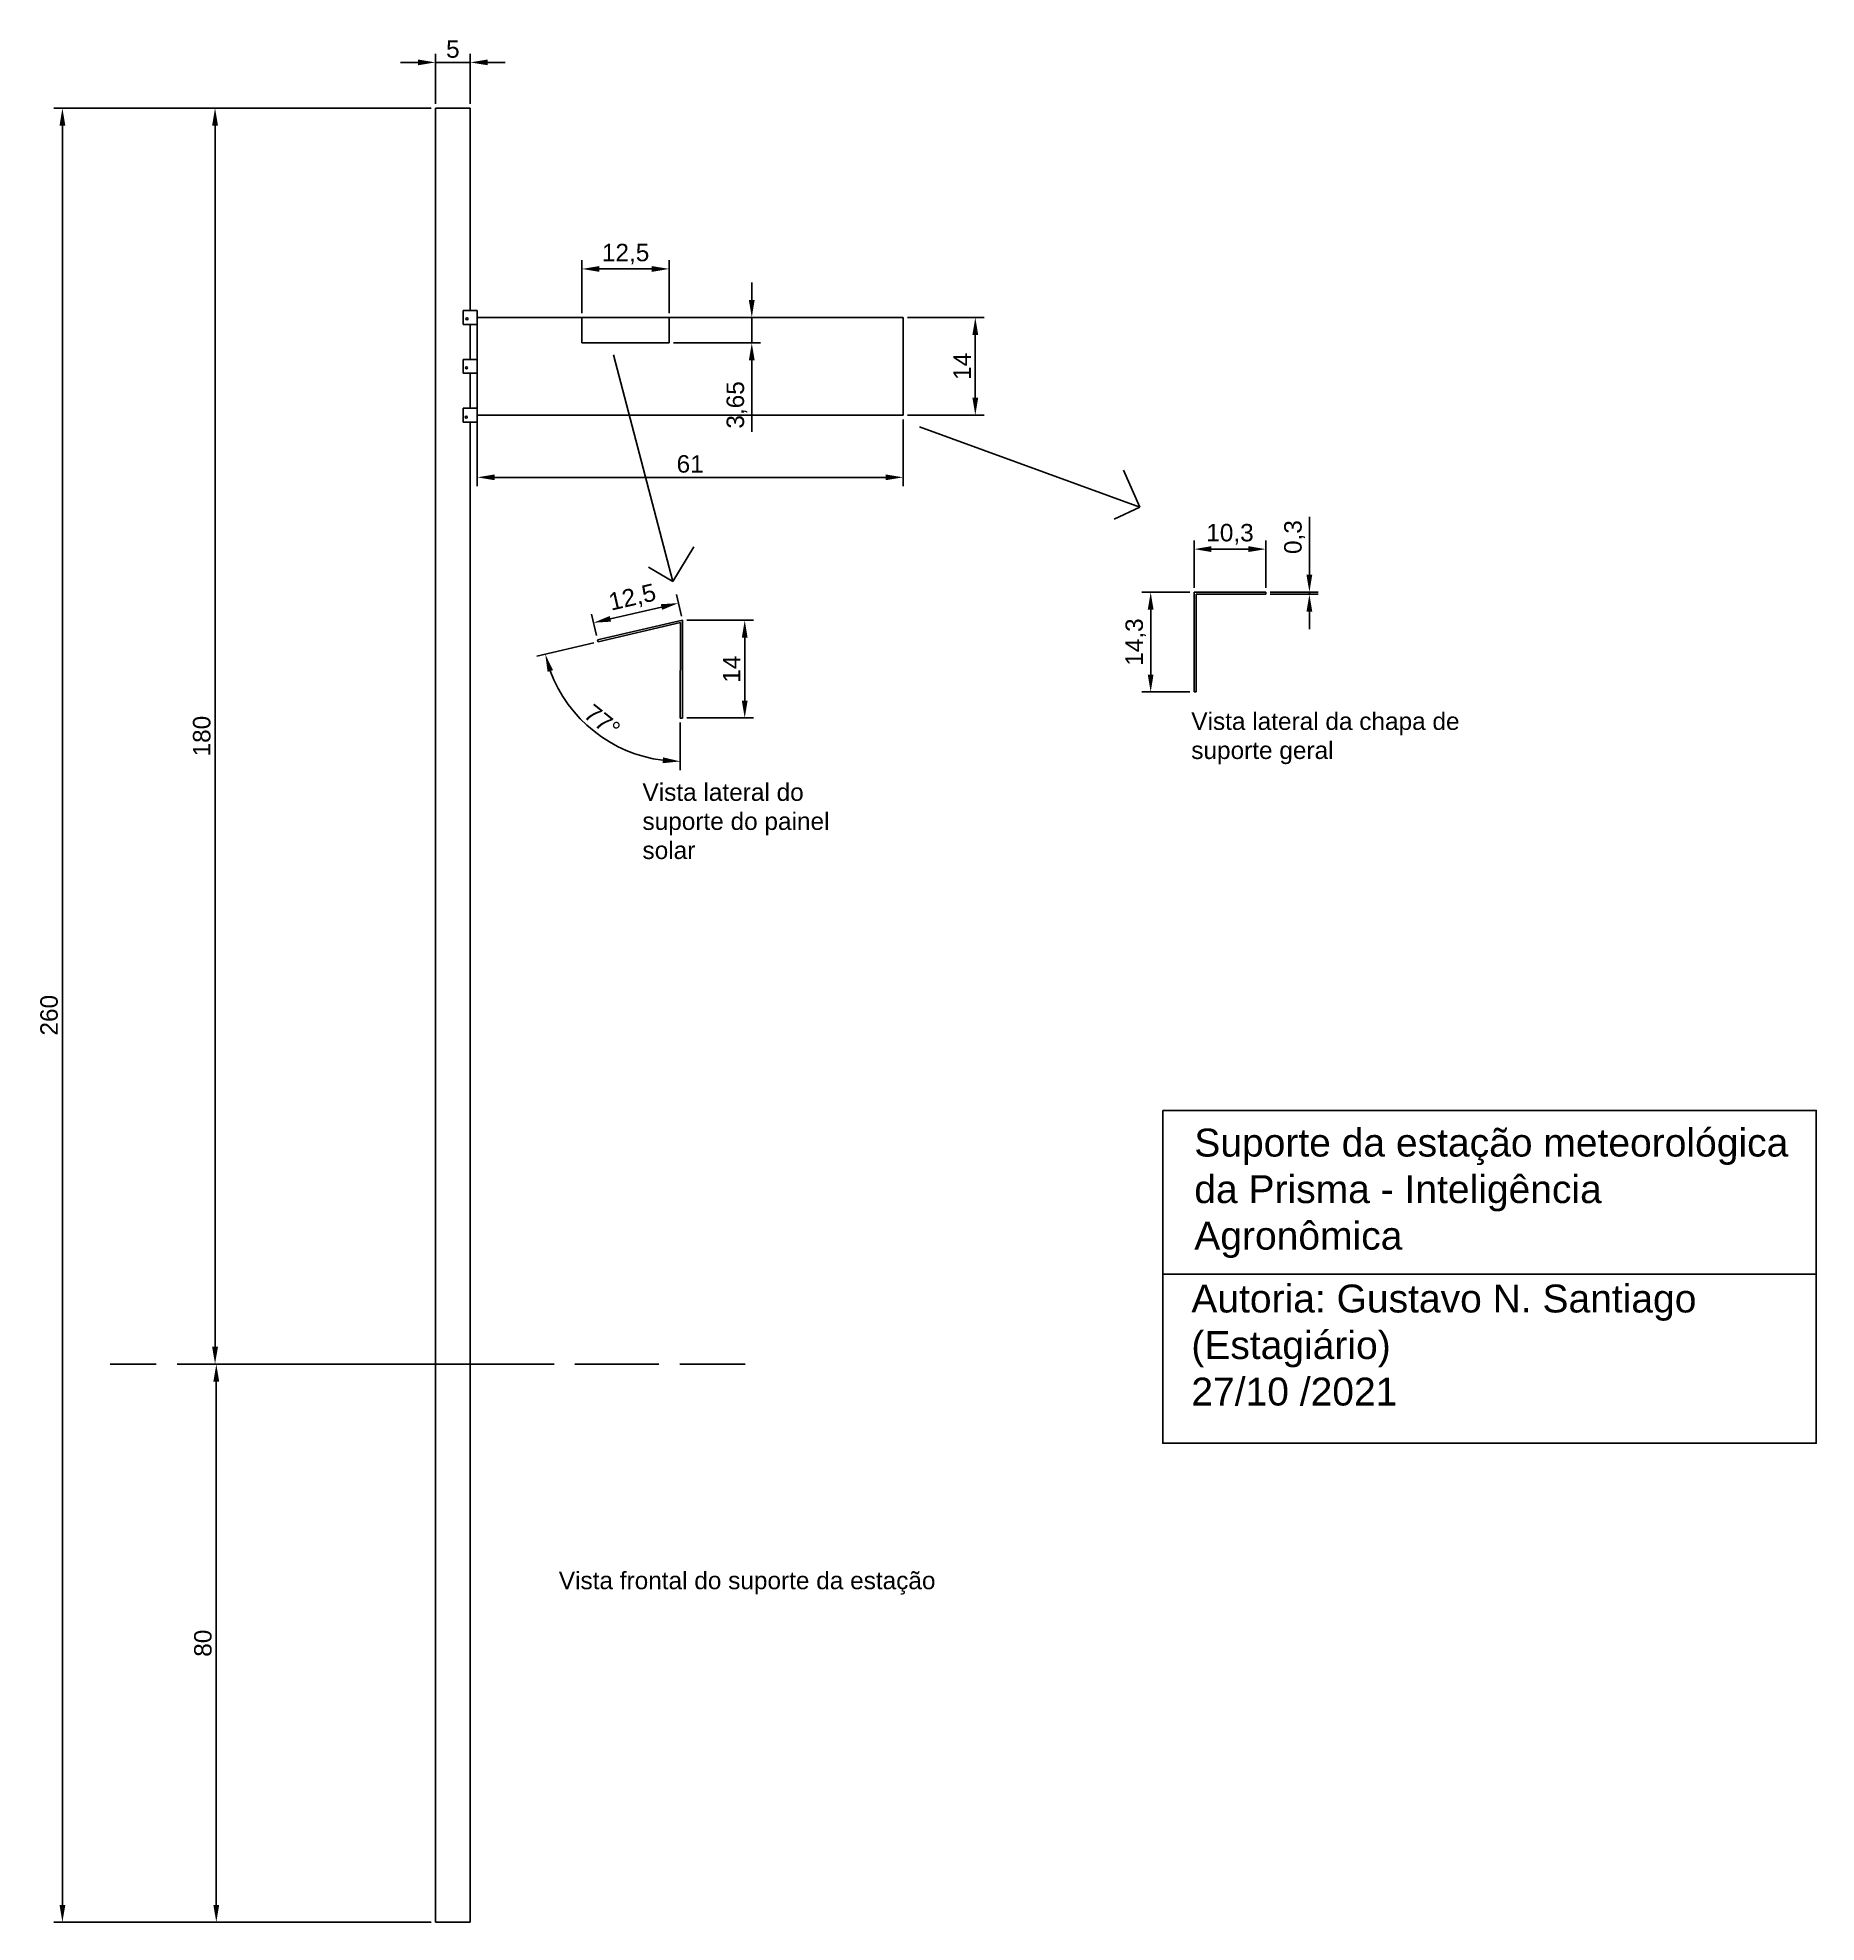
# Model space of a CAD drawing. Header units: millimetres. Extents: x 1254 to 1509, y 713 to 984.
import ezdxf

# ---------------------------------------------------------------- set-up
doc = ezdxf.new("R2010")
doc.units = ezdxf.units.MM
doc.linetypes.add('ACAD_ISO02W100', pattern=[15, 12, -3])
doc.styles.get("Standard").update_dxf_attribs({"font": 'arial.ttf'})
doc.dimstyles.new('ISO-25', dxfattribs={"dimtxt": 2.5, "dimasz": 2.5, "dimexe": 1.25, "dimexo": 0.625, "dimtad": 1, "dimtxsty": 'Standard', "dimcen": 2.5, "dimadec": 0, "dimazin": 0, "dimtfac": 1, "dimtmove": 0, "dimatfit": 3, "dimfxl": 1, "dimarcsym": 0})

# ---------------------------------------------------------------- blocks, each defined once
blk = doc.blocks.new('*D1')
at = {"color": 0, "lineweight": -2, "transparency": 16777216}
for p, q in [((1310.74, 973.45), (1278.55, 973.45)), ((1279.8, 970.95), (1279.8, 795.95)), ((1310.74, 793.45), (1278.55, 793.45))]:
    blk.add_line(p, q, dxfattribs=at)
at = {"color": 0, "transparency": 16777216}
for points in [[(1279.38, 970.95), (1280.22, 970.95), (1279.8, 973.45)], [(1279.38, 795.95), (1280.22, 795.95), (1279.8, 793.45)]]:
    blk.add_solid(points, dxfattribs=at)
at = {"layer": 'Defpoints', "color": 0, "transparency": 16777216}
for p in [(1311.37, 973.45), (1279.8, 793.45), (1311.37, 793.45)]:
    blk.add_point(p, dxfattribs=at)
at = {"color": 0, "lineweight": 9, "transparency": 16777216, "insert": (1277.9, 883.45), "char_height": 2.5, "attachment_point": 5, "rotation": 90}
blk.add_mtext('180', dxfattribs=at)
blk = doc.blocks.new('*D3')
at = {"color": 0, "lineweight": -2, "transparency": 16777216}
for p, q in [((1310.12, 973.45), (1256.68, 973.45)), ((1257.93, 970.95), (1257.93, 715.95)), ((1310.74, 713.45), (1256.68, 713.45))]:
    blk.add_line(p, q, dxfattribs=at)
at = {"color": 0, "transparency": 16777216}
for points in [[(1257.52, 970.95), (1258.35, 970.95), (1257.93, 973.45)], [(1257.52, 715.95), (1258.35, 715.95), (1257.93, 713.45)]]:
    blk.add_solid(points, dxfattribs=at)
at = {"layer": 'Defpoints', "color": 0, "transparency": 16777216}
for p in [(1310.74, 973.45), (1257.93, 713.45), (1311.37, 713.45)]:
    blk.add_point(p, dxfattribs=at)
at = {"color": 0, "lineweight": 9, "transparency": 16777216, "insert": (1256.03, 843.45), "char_height": 2.5, "attachment_point": 5, "rotation": 90}
blk.add_mtext('260', dxfattribs=at)
blk = doc.blocks.new('*D4')
at = {"color": 0, "lineweight": -2, "transparency": 16777216}
for p, q in [((1311.37, 974.07), (1311.37, 981.26)), ((1316.37, 974.07), (1316.37, 981.26)), ((1308.87, 980.01), (1306.37, 980.01)), ((1311.37, 980.01), (1316.37, 980.01)), ((1318.87, 980.01), (1321.37, 980.01))]:
    blk.add_line(p, q, dxfattribs=at)
at = {"color": 0, "transparency": 16777216}
for points in [[(1308.87, 980.43), (1308.87, 979.6), (1311.37, 980.01)], [(1318.87, 980.43), (1318.87, 979.6), (1316.37, 980.01)]]:
    blk.add_solid(points, dxfattribs=at)
at = {"layer": 'Defpoints', "color": 0, "transparency": 16777216}
for p in [(1316.37, 980.01), (1311.37, 973.45), (1316.37, 973.45)]:
    blk.add_point(p, dxfattribs=at)
at = {"color": 0, "lineweight": 9, "transparency": 16777216, "insert": (1313.87, 981.91), "char_height": 2.5, "attachment_point": 5}
blk.add_mtext('5', dxfattribs=at)
blk = doc.blocks.new('*D5')
at = {"color": 0, "lineweight": -2, "transparency": 16777216}
for p, q in [((1317.37, 928.82), (1317.37, 919.29)), ((1378.37, 928.82), (1378.37, 919.29)), ((1319.87, 920.54), (1375.87, 920.54))]:
    blk.add_line(p, q, dxfattribs=at)
at = {"color": 0, "transparency": 16777216}
for points in [[(1319.87, 920.96), (1319.87, 920.13), (1317.37, 920.54)], [(1375.87, 920.96), (1375.87, 920.13), (1378.37, 920.54)]]:
    blk.add_solid(points, dxfattribs=at)
at = {"layer": 'Defpoints', "color": 0, "transparency": 16777216}
for p in [(1317.37, 929.45), (1378.37, 929.45), (1378.37, 920.54)]:
    blk.add_point(p, dxfattribs=at)
at = {"color": 0, "lineweight": 9, "transparency": 16777216, "insert": (1347.87, 922.45), "char_height": 2.5, "attachment_point": 5}
blk.add_mtext('61', dxfattribs=at)
blk = doc.blocks.new('*D6')
at = {"color": 0, "lineweight": -2, "transparency": 16777216}
for p, q in [((1378.99, 943.45), (1389.97, 943.45)), ((1388.72, 940.95), (1388.72, 931.95)), ((1378.99, 929.45), (1389.97, 929.45))]:
    blk.add_line(p, q, dxfattribs=at)
at = {"color": 0, "transparency": 16777216}
for points in [[(1388.31, 940.95), (1389.14, 940.95), (1388.72, 943.45)], [(1388.31, 931.95), (1389.14, 931.95), (1388.72, 929.45)]]:
    blk.add_solid(points, dxfattribs=at)
at = {"layer": 'Defpoints', "color": 0, "transparency": 16777216}
for p in [(1378.37, 943.45), (1378.37, 929.45), (1388.72, 929.45)]:
    blk.add_point(p, dxfattribs=at)
at = {"color": 0, "lineweight": 9, "transparency": 16777216, "insert": (1386.84, 936.45), "char_height": 2.5, "attachment_point": 5, "rotation": 90}
blk.add_mtext('14', dxfattribs=at)
blk = doc.blocks.new('*D7')
at = {"color": 0, "lineweight": -2, "transparency": 16777216}
for p, q in [((1332.37, 944.07), (1332.37, 951.66)), ((1344.87, 944.07), (1344.87, 951.66)), ((1334.87, 950.41), (1342.37, 950.41))]:
    blk.add_line(p, q, dxfattribs=at)
at = {"color": 0, "transparency": 16777216}
for points in [[(1334.87, 950.82), (1334.87, 949.99), (1332.37, 950.41)], [(1342.37, 950.82), (1342.37, 949.99), (1344.87, 950.41)]]:
    blk.add_solid(points, dxfattribs=at)
at = {"layer": 'Defpoints', "color": 0, "transparency": 16777216}
for p in [(1344.87, 950.41), (1332.37, 943.45), (1344.87, 943.45)]:
    blk.add_point(p, dxfattribs=at)
at = {"color": 0, "lineweight": 9, "transparency": 16777216, "insert": (1338.62, 952.53), "char_height": 2.5, "attachment_point": 5}
blk.add_mtext('12,5', dxfattribs=at)
blk = doc.blocks.new('*D8')
at = {"color": 0, "lineweight": -2, "transparency": 16777216}
for p, q in [((1356.7, 945.95), (1356.7, 948.45)), ((1345.49, 943.45), (1357.95, 943.45)), ((1356.7, 943.45), (1356.7, 939.8)), ((1345.49, 939.8), (1357.95, 939.8)), ((1356.7, 937.3), (1356.7, 927.04))]:
    blk.add_line(p, q, dxfattribs=at)
at = {"color": 0, "transparency": 16777216}
for points in [[(1356.28, 945.95), (1357.11, 945.95), (1356.7, 943.45)], [(1356.28, 937.3), (1357.11, 937.3), (1356.7, 939.8)]]:
    blk.add_solid(points, dxfattribs=at)
at = {"layer": 'Defpoints', "color": 0, "transparency": 16777216}
for p in [(1344.87, 943.45), (1344.87, 939.8), (1356.7, 939.8)]:
    blk.add_point(p, dxfattribs=at)
at = {"color": 0, "lineweight": 9, "transparency": 16777216, "insert": (1354.57, 930.92), "char_height": 2.5, "attachment_point": 5, "rotation": 90}
blk.add_mtext('3,65', dxfattribs=at)
blk = doc.blocks.new('*D9')
at = {"color": 0, "lineweight": -2, "transparency": 16777216}
for p, q in [((1310.12, 793.45), (1278.73, 793.45)), ((1279.98, 790.95), (1279.98, 715.95)), ((1310.12, 713.45), (1278.73, 713.45))]:
    blk.add_line(p, q, dxfattribs=at)
at = {"color": 0, "transparency": 16777216}
for points in [[(1279.56, 790.95), (1280.39, 790.95), (1279.98, 793.45)], [(1279.56, 715.95), (1280.39, 715.95), (1279.98, 713.45)]]:
    blk.add_solid(points, dxfattribs=at)
at = {"layer": 'Defpoints', "color": 0, "transparency": 16777216}
for p in [(1310.74, 793.45), (1279.98, 713.45), (1310.74, 713.45)]:
    blk.add_point(p, dxfattribs=at)
at = {"color": 0, "lineweight": 9, "transparency": 16777216, "insert": (1278.07, 753.45), "char_height": 2.5, "attachment_point": 5, "rotation": 90}
blk.add_mtext('80', dxfattribs=at)
blk = doc.blocks.new('*D10')
at = {"color": 0, "lineweight": -2, "ltscale": 0.7, "transparency": 16777216}
for p, q in [((1419.44, 904.08), (1412.6, 904.08)), ((1413.85, 901.58), (1413.85, 892.28)), ((1419.44, 889.78), (1412.6, 889.78))]:
    blk.add_line(p, q, dxfattribs=at)
at = {"color": 0, "ltscale": 0.7, "transparency": 16777216}
for points in [[(1413.43, 901.58), (1414.26, 901.58), (1413.85, 904.08)], [(1413.43, 892.28), (1414.26, 892.28), (1413.85, 889.78)]]:
    blk.add_solid(points, dxfattribs=at)
at = {"layer": 'Defpoints', "color": 0, "ltscale": 0.7, "transparency": 16777216}
for p in [(1420.06, 904.08), (1413.85, 889.78), (1420.06, 889.78)]:
    blk.add_point(p, dxfattribs=at)
at = {"color": 0, "ltscale": 0.7, "transparency": 16777216, "insert": (1411.72, 896.93), "char_height": 2.5, "attachment_point": 5, "rotation": 90}
blk.add_mtext('14,3', dxfattribs=at)
blk = doc.blocks.new('*D11')
at = {"color": 0, "lineweight": -2, "ltscale": 0.7, "transparency": 16777216}
for p, q in [((1436.59, 906.58), (1436.59, 914.88)), ((1430.99, 904.08), (1437.84, 904.08)), ((1430.99, 903.78), (1437.84, 903.78)), ((1436.59, 903.78), (1436.59, 904.08)), ((1436.59, 901.28), (1436.59, 898.78))]:
    blk.add_line(p, q, dxfattribs=at)
at = {"color": 0, "ltscale": 0.7, "transparency": 16777216}
for points in [[(1436.17, 906.58), (1437, 906.58), (1436.59, 904.08)], [(1436.17, 901.28), (1437, 901.28), (1436.59, 903.78)]]:
    blk.add_solid(points, dxfattribs=at)
at = {"layer": 'Defpoints', "color": 0, "ltscale": 0.7, "transparency": 16777216}
for p in [(1430.36, 904.08), (1430.36, 903.78), (1436.59, 904.08)]:
    blk.add_point(p, dxfattribs=at)
at = {"color": 0, "ltscale": 0.7, "transparency": 16777216, "insert": (1434.46, 911.98), "char_height": 2.5, "attachment_point": 5, "rotation": 90}
blk.add_mtext('0,3', dxfattribs=at)
blk = doc.blocks.new('*D12')
at = {"color": 0, "lineweight": -2, "ltscale": 0.7, "transparency": 16777216}
for p, q in [((1420.06, 904.7), (1420.06, 911.5)), ((1422.56, 910.25), (1427.86, 910.25)), ((1430.36, 904.7), (1430.36, 911.5))]:
    blk.add_line(p, q, dxfattribs=at)
at = {"color": 0, "ltscale": 0.7, "transparency": 16777216}
for points in [[(1422.56, 910.67), (1422.56, 909.84), (1420.06, 910.25)], [(1427.86, 910.67), (1427.86, 909.84), (1430.36, 910.25)]]:
    blk.add_solid(points, dxfattribs=at)
at = {"layer": 'Defpoints', "color": 0, "ltscale": 0.7, "transparency": 16777216}
for p in [(1430.36, 910.25), (1420.06, 904.08), (1430.36, 904.08)]:
    blk.add_point(p, dxfattribs=at)
at = {"color": 0, "ltscale": 0.7, "transparency": 16777216, "insert": (1425.21, 912.38), "char_height": 2.5, "attachment_point": 5}
blk.add_mtext('10,3', dxfattribs=at)
blk = doc.blocks.new('*D13')
at = {"color": 0, "lineweight": -2, "ltscale": 0.7, "transparency": 16777216}
for p, q in [((1347.39, 900.05), (1356.94, 900.05)), ((1355.69, 897.55), (1355.69, 888.55)), ((1347.39, 886.05), (1356.94, 886.05))]:
    blk.add_line(p, q, dxfattribs=at)
at = {"color": 0, "ltscale": 0.7, "transparency": 16777216}
for points in [[(1355.27, 897.55), (1356.1, 897.55), (1355.69, 900.05)], [(1355.27, 888.55), (1356.1, 888.55), (1355.69, 886.05)]]:
    blk.add_solid(points, dxfattribs=at)
at = {"layer": 'Defpoints', "color": 0, "ltscale": 0.7, "transparency": 16777216}
for p in [(1346.76, 900.05), (1346.76, 886.05), (1355.69, 886.05)]:
    blk.add_point(p, dxfattribs=at)
at = {"color": 0, "ltscale": 0.7, "transparency": 16777216, "insert": (1353.81, 893.05), "char_height": 2.5, "attachment_point": 5, "rotation": 90}
blk.add_mtext('14', dxfattribs=at)
blk = doc.blocks.new('*D14')
at = {"color": 0, "lineweight": -2, "ltscale": 0.7, "transparency": 16777216}
for p, q in [((1346.62, 900.66), (1345.91, 903.73)), ((1334.44, 897.85), (1333.73, 900.92)), ((1343.75, 901.95), (1336.45, 900.27))]:
    blk.add_line(p, q, dxfattribs=at)
at = {"color": 0, "ltscale": 0.7, "transparency": 16777216}
for points in [[(1343.66, 902.36), (1343.85, 901.55), (1346.19, 902.51)], [(1336.35, 900.67), (1336.54, 899.86), (1334.01, 899.7)]]:
    blk.add_solid(points, dxfattribs=at)
at = {"layer": 'Defpoints', "color": 0, "ltscale": 0.7, "transparency": 16777216}
for p in [(1334.01, 899.7), (1346.76, 900.05), (1334.58, 897.24)]:
    blk.add_point(p, dxfattribs=at)
at = {"color": 0, "ltscale": 0.7, "transparency": 16777216, "insert": (1339.62, 903.18), "char_height": 2.5, "attachment_point": 5, "rotation": 13}
blk.add_mtext('12,5', dxfattribs=at)
blk = doc.blocks.new('*D15')
at = {"color": 0, "lineweight": -2, "ltscale": 0.7, "transparency": 16777216}
for p, q in [((1334.07, 896.81), (1325.9, 894.9)), ((1346.46, 885.42), (1346.45, 878.58))]:
    blk.add_line(p, q, dxfattribs=at)
blk.add_arc((1346.47, 899.72), 19.89, 200.3918, 262.7318, dxfattribs=at)
at = {"color": 0, "ltscale": 0.7, "transparency": 16777216}
for points in [[(1327.44, 892.67), (1328.23, 892.91), (1327.11, 895.18)], [(1343.99, 880.41), (1343.93, 879.57), (1346.45, 879.83)]]:
    blk.add_solid(points, dxfattribs=at)
at = {"layer": 'Defpoints', "color": 0, "ltscale": 0.7, "transparency": 16777216}
for p in [(1346.47, 899.72), (1346.47, 899.72), (1334.68, 896.95), (1330.97, 887.26), (1346.46, 886.05)]:
    blk.add_point(p, dxfattribs=at)
at = {"color": 0, "ltscale": 0.7, "transparency": 16777216, "insert": (1335.28, 885.61), "char_height": 2.5, "attachment_point": 5, "rotation": 321.5618}
blk.add_mtext('77°', dxfattribs=at)

msp = doc.modelspace()

# ---------------------------------------------------------------- linework, layer by layer
for p, q in [((1311.367, 743.449), (1311.367, 973.449)), ((1311.367, 973.449), (1316.367, 973.449)), ((1316.367, 973.449), (1316.367, 944.449)), ((1316.367, 944.449), (1315.367, 944.449)), ((1315.367, 944.449), (1315.367, 942.449)), ((1317.367, 944.449), (1316.367, 944.449)), ((1317.367, 942.449), (1317.367, 944.449)), ((1317.367, 943.449), (1378.367, 943.449)), ((1317.367, 943.449), (1317.367, 930.449)), ((1317.367, 943.449), (1332.367, 943.449)), ((1332.367, 943.449), (1332.367, 939.799)), ((1344.867, 939.799), (1344.867, 943.449)), ((1378.367, 943.449), (1378.367, 929.449)), ((1315.367, 942.449), (1317.367, 942.449)), ((1316.367, 942.449), (1316.367, 937.449)), ((1316.367, 942.449), (1316.367, 937.449)), ((1316.367, 942.449), (1316.367, 937.449)), ((1316.367, 937.449), (1315.367, 937.449)), ((1315.367, 937.449), (1315.367, 935.449)), ((1317.367, 937.449), (1316.367, 937.449)), ((1317.367, 935.449), (1317.367, 937.449)), ((1332.367, 939.799), (1344.867, 939.799)), ((1315.367, 935.449), (1317.367, 935.449)), ((1316.367, 935.449), (1316.367, 930.449)), ((1316.367, 930.449), (1315.367, 930.449)), ((1315.367, 930.449), (1315.367, 928.449)), ((1317.367, 930.449), (1316.367, 930.449)), ((1317.367, 928.449), (1317.367, 930.449)), ((1378.367, 929.449), (1317.367, 929.449)), ((1315.367, 928.449), (1317.367, 928.449)), ((1316.367, 928.449), (1316.367, 743.449)), ((1311.367, 743.449), (1311.367, 713.449)), ((1316.367, 743.449), (1316.367, 713.449)), ((1316.367, 713.449), (1311.367, 713.449))]:
    msp.add_line(p, q)
at = {"color": 1, "ltscale": 0.7}
for p, q in [((1336.863, 938.091), (1345.385, 905.611)), ((1380.747, 927.759), (1412.301, 916.27)), ((1412.301, 916.27), (1409.941, 921.573)), ((1412.301, 916.27), (1408.633, 914.557)), ((1345.385, 905.611), (1348.4, 910.569)), ((1345.385, 905.611), (1341.888, 907.65))]:
    msp.add_line(p, q, dxfattribs=at)
at = {"ltscale": 0.7}
for p, q in [((1430.365, 904.077), (1420.065, 904.077)), ((1420.065, 904.077), (1420.065, 889.777)), ((1420.365, 889.777), (1420.365, 903.777)), ((1420.365, 903.777), (1430.365, 903.777)), ((1430.365, 903.777), (1430.365, 904.077)), ((1346.76, 900.049), (1334.581, 897.237)), ((1334.681, 896.954), (1346.475, 899.717)), ((1346.46, 886.049), (1346.475, 899.717)), ((1346.76, 886.049), (1346.76, 900.049)), ((1334.581, 897.237), (1334.681, 896.954)), ((1420.065, 889.777), (1420.365, 889.777)), ((1346.76, 886.049), (1346.46, 886.049)), ((1415.574, 806.339), (1509.214, 806.339))]:
    msp.add_line(p, q, dxfattribs=at)
at = {"linetype": 'ACAD_ISO02W100'}
for q in [(1264.769, 793.449), (1355.733, 793.449)]:
    msp.add_line((1316.367, 793.449), q, dxfattribs=at)
at = {"ltscale": 0.7}
msp.add_lwpolyline([(1415.574, 829.818), (1509.214, 829.818), (1509.214, 782.116), (1415.574, 782.116)], close=True, dxfattribs=at)
for centre in [(1315.898, 943.248), (1315.838, 936.232), (1315.793, 929.156)]:
    msp.add_circle(centre, 0.15, dxfattribs=at)

# ---------------------------------------------------------------- texts
at = {"ltscale": 0.7, "attachment_point": 1}
for s, width, gutter_width, heights, insert, char_height in [('Vista lateral da chapa de suporte geral', 39.00411, 12.5, [0], (1419.667, 886.841), 2.5), ('Vista lateral do suporte do painel solar', 28.56808, 12.5, [0], (1341.039, 876.675), 2.5), ('Suporte da estação meteorológica da Prisma - Inteligência Agronômica', 85.27655, 0, [20.836], (1420.101, 827.195), 4), ('\\A1;Autoria: Gustavo N. Santiago (Estagiário)\\P27/10 /2021', 76.42839, 12.5, [0], (1419.678, 804.849), 4), ('Vista frontal do suporte da estação', 84.42826, 12.5, [0], (1329.051, 763.688), 2.5)]:
    msp.add_mtext_dynamic_manual_height_columns(s, width=width, gutter_width=gutter_width, heights=heights, dxfattribs=dict(at, insert=insert, char_height=char_height))

# ---------------------------------------------------------------- dimensions: what is measured, and where the dimension line sits
at = {"color": 5, "lineweight": 9}
for base, p1, p2, picture, middle in [((1316.367, 980.014), (1311.367, 973.449), (1316.367, 973.449), '*D4', (1313.867, 981.91)), ((1344.867, 950.405), (1332.367, 943.449), (1344.867, 943.449), '*D7', (1338.617, 952.533)), ((1378.367, 920.544), (1317.367, 929.449), (1378.367, 929.449), '*D5', (1347.867, 922.445))]:
    dim = msp.add_linear_dim(base=base, p1=p1, p2=p2, dimstyle='ISO-25', dxfattribs=at)
    dim.commit()
    dim.dimension.update_dxf_attribs({"geometry": picture, "text_midpoint": middle})
for base, p1, p2, picture, middle in [((1257.933, 713.449), (1310.742, 973.449), (1311.367, 713.449), '*D3', (1256.031, 843.449)), ((1279.8, 793.449), (1311.367, 973.449), (1311.367, 793.449), '*D1', (1277.899, 883.449)), ((1356.696, 939.799), (1344.867, 943.449), (1344.867, 939.799), '*D8', (1354.569, 930.918)), ((1388.724, 929.449), (1378.367, 943.449), (1378.367, 929.449), '*D6', (1386.844, 936.449))]:
    dim = msp.add_linear_dim(base=base, p1=p1, p2=p2, angle=90, dimstyle='ISO-25', dxfattribs=at)
    dim.commit()
    dim.dimension.update_dxf_attribs({"geometry": picture, "text_midpoint": middle})
at = {"color": 5, "ltscale": 0.7}
dim = msp.add_linear_dim(base=(1430.365, 910.254), p1=(1420.065, 904.077), p2=(1430.365, 904.077), dimstyle='ISO-25', dxfattribs=at)
dim.commit()
dim.dimension.update_dxf_attribs({"geometry": '*D12', "text_midpoint": (1425.215, 912.381)})
for base, p1, p2, picture, middle in [((1436.588, 904.077), (1430.365, 903.777), (1430.365, 904.077), '*D11', (1434.46, 911.978)), ((1413.846, 889.777), (1420.065, 904.077), (1420.065, 889.777), '*D10', (1411.719, 896.927)), ((1355.686, 886.049), (1346.76, 900.049), (1346.76, 886.049), '*D13', (1353.806, 893.049))]:
    dim = msp.add_linear_dim(base=base, p1=p1, p2=p2, angle=90, dimstyle='ISO-25', dxfattribs=at)
    dim.commit()
    dim.dimension.update_dxf_attribs({"geometry": picture, "text_midpoint": middle})
dim = msp.add_aligned_dim(p1=(1346.76, 900.049), p2=(1334.581, 897.237), distance=-2.531, dimstyle='ISO-25', dxfattribs=at)
dim.commit()
dim.dimension.update_dxf_attribs({"geometry": '*D14', "text_midpoint": (1339.623, 903.182)})
dim = msp.add_angular_dim_2l(base=(1330.97, 887.264), line1=((1346.46, 886.049), (1346.475, 899.717)), line2=((1334.681, 896.954), (1346.475, 899.717)), dimstyle='ISO-25', dxfattribs=at)
dim.commit()
dim.dimension.update_dxf_attribs({"geometry": '*D15', "text_midpoint": (1335.278, 885.609)})
at = {"color": 5, "lineweight": 9}
dim = msp.add_linear_dim(base=(1279.976, 713.449), p1=(1310.742, 793.449), p2=(1310.742, 713.449), angle=90, dimstyle='ISO-25', dxfattribs=at)
dim.commit()
dim.dimension.update_dxf_attribs({"geometry": '*D9', "text_midpoint": (1279.976, 753.449), "dimtype": 160})

doc.saveas('drawing.dxf')
